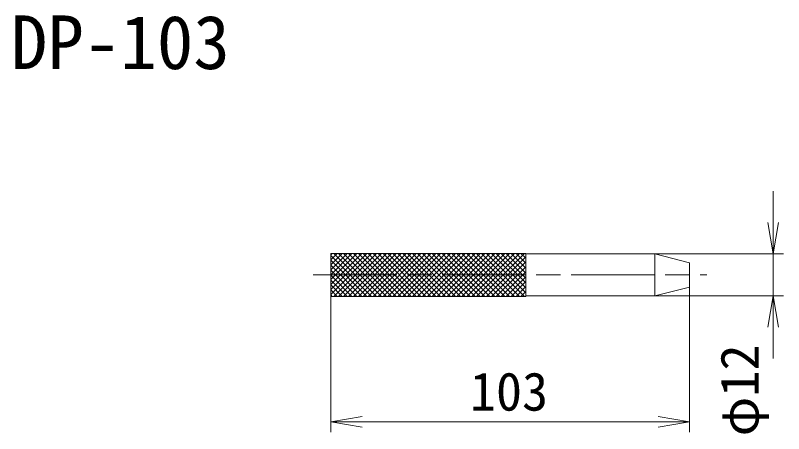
# Model space of a CAD drawing. Units: millimetres at full size, sheet at 1:2; details may follow other scales. Extents: x -630 to 630, y -446 to 446.
# Drawn here: x 270.4 to 491, y 161.8 to 281.7 of the extents above; entities that cross this region are included whole.
import ezdxf
from ezdxf.enums import TextEntityAlignment as Align

# ---------------------------------------------------------------- set-up
doc = ezdxf.new("R2010")
doc.units = ezdxf.units.MM
doc.header["$LTSCALE"] = 2
doc.linetypes.add('CHAIN', pattern=[18.5, 12, -1.5, 3.5, -1.5])
doc.layers.add('0-2_レイヤ0', color=2, linetype='Continuous', lineweight=25)
doc.styles.add('ＭＳ ゴシック', font='')
doc.styles.get('ＭＳ ゴシック').set_extended_font_data('MS Gothic')

msp = doc.modelspace()

# ---------------------------------------------------------------- linework, layer by layer
at = {"layer": '0-2_レイヤ0', "color": 4, "lineweight": 13}
for p, q in [((487.961, 213.287), (486.461, 222.287)), ((487.961, 213.287), (489.461, 222.287)), ((360.961, 201.684), (372.714, 213.437)), ((360.961, 203.099), (371.3, 213.437)), ((360.961, 204.513), (369.886, 213.437)), ((360.961, 205.927), (368.471, 213.437)), ((360.961, 207.341), (367.057, 213.437)), ((360.961, 208.756), (365.643, 213.437)), ((360.961, 210.17), (364.229, 213.437)), ((360.961, 211.584), (362.815, 213.437)), ((360.961, 212.998), (361.4, 213.437)), ((360.961, 212.89), (372.714, 201.137)), ((361.828, 213.437), (374.128, 201.137)), ((361.828, 201.137), (374.128, 213.437)), ((363.242, 213.437), (375.542, 201.137)), ((363.242, 201.137), (375.542, 213.437)), ((364.657, 213.437), (376.957, 201.137)), ((364.657, 201.137), (376.957, 213.437)), ((366.071, 213.437), (378.371, 201.137)), ((366.071, 201.137), (378.371, 213.437)), ((367.485, 213.437), (379.785, 201.137)), ((367.485, 201.137), (379.785, 213.437)), ((368.899, 213.437), (381.199, 201.137)), ((368.899, 201.137), (381.199, 213.437)), ((370.314, 213.437), (382.614, 201.137)), ((370.314, 201.137), (382.614, 213.437)), ((371.728, 213.437), (384.028, 201.137)), ((371.728, 201.137), (384.028, 213.437)), ((373.142, 213.437), (385.442, 201.137)), ((373.142, 201.137), (385.442, 213.437)), ((374.556, 213.437), (386.856, 201.137)), ((374.556, 201.137), (386.856, 213.437)), ((375.97, 213.437), (388.27, 201.137)), ((375.97, 201.137), (388.27, 213.437)), ((377.385, 213.437), (389.685, 201.137)), ((377.385, 201.137), (389.685, 213.437)), ((378.799, 213.437), (391.099, 201.137)), ((378.799, 201.137), (391.099, 213.437)), ((380.213, 213.437), (392.513, 201.137)), ((380.213, 201.137), (392.513, 213.437)), ((381.627, 213.437), (393.927, 201.137)), ((381.627, 201.137), (393.927, 213.437)), ((383.041, 213.437), (395.341, 201.137)), ((383.041, 201.137), (395.341, 213.437)), ((384.456, 213.437), (396.756, 201.137)), ((384.456, 201.137), (396.756, 213.437)), ((385.87, 213.437), (398.17, 201.137)), ((385.87, 201.137), (398.17, 213.437)), ((387.284, 213.437), (399.584, 201.137)), ((387.284, 201.137), (399.584, 213.437)), ((388.698, 213.437), (400.998, 201.137)), ((388.698, 201.137), (400.998, 213.437)), ((390.113, 213.437), (402.413, 201.137)), ((390.113, 201.137), (402.413, 213.437)), ((391.527, 213.437), (403.827, 201.137)), ((391.527, 201.137), (403.827, 213.437)), ((392.941, 213.437), (405.241, 201.137)), ((392.941, 201.137), (405.241, 213.437)), ((394.355, 213.437), (406.655, 201.137)), ((394.355, 201.137), (406.655, 213.437)), ((395.769, 213.437), (408.069, 201.137)), ((395.769, 201.137), (408.069, 213.437)), ((397.184, 213.437), (409.484, 201.137)), ((397.184, 201.137), (409.484, 213.437)), ((398.598, 213.437), (410.898, 201.137)), ((398.598, 201.137), (410.898, 213.437)), ((400.012, 213.437), (412.312, 201.137)), ((400.012, 201.137), (412.312, 213.437)), ((401.426, 213.437), (413.726, 201.137)), ((401.426, 201.137), (413.726, 213.437)), ((402.84, 213.437), (415.14, 201.137)), ((402.84, 201.137), (415.14, 213.437)), ((404.255, 213.437), (416.555, 201.137)), ((404.255, 201.137), (416.555, 213.437)), ((405.669, 213.437), (416.961, 202.145)), ((405.669, 201.137), (416.961, 212.43)), ((407.083, 213.437), (416.961, 203.56)), ((408.497, 213.437), (416.961, 204.974)), ((409.912, 213.437), (416.961, 206.388)), ((411.326, 213.437), (416.961, 207.802)), ((412.74, 213.437), (416.961, 209.216)), ((414.154, 213.437), (416.961, 210.631)), ((415.568, 213.437), (416.961, 212.045)), ((453.961, 213.287), (490.961, 213.287)), ((360.961, 211.476), (371.3, 201.137)), ((360.961, 210.062), (369.886, 201.137)), ((407.083, 201.137), (416.961, 211.015)), ((408.497, 201.137), (416.961, 209.601)), ((360.961, 208.648), (368.471, 201.137)), ((409.912, 201.137), (416.961, 208.187)), ((360.961, 207.234), (367.057, 201.137)), ((360.961, 205.819), (365.643, 201.137)), ((411.326, 201.137), (416.961, 206.773)), ((412.74, 201.137), (416.961, 205.359)), ((360.961, 204.405), (364.229, 201.137)), ((360.961, 202.991), (362.815, 201.137)), ((414.154, 201.137), (416.961, 203.944)), ((463.961, 203.787), (463.961, 162.137)), ((360.961, 201.577), (361.4, 201.137)), ((360.961, 201.137), (360.961, 162.137)), ((415.568, 201.137), (416.961, 202.53)), ((453.961, 201.287), (490.961, 201.287)), ((487.961, 201.287), (486.461, 192.287)), ((487.961, 201.287), (489.461, 192.287)), ((360.961, 165.137), (369.961, 166.637)), ((463.961, 165.137), (454.961, 166.637)), ((360.961, 165.137), (369.961, 163.637)), ((360.961, 165.137), (463.961, 165.137)), ((463.961, 165.137), (454.961, 163.637))]:
    msp.add_line(p, q, dxfattribs=at)
at = {"layer": '0-2_レイヤ0', "lineweight": 18}
for p, q in [((360.961, 213.437), (360.961, 201.137)), ((416.961, 213.287), (453.961, 213.287)), ((360.961, 201.137), (416.961, 201.137)), ((416.961, 201.287), (453.961, 201.287))]:
    msp.add_line(p, q, dxfattribs=at)
at = {"layer": '0-2_レイヤ0', "color": 7, "lineweight": 13}
msp.add_line((453.961, 213.287), (453.961, 201.287), dxfattribs=at)
at = {"layer": '0-2_レイヤ0', "color": 4, "linetype": 'CHAIN', "lineweight": 18}
msp.add_line((355.961, 207.287), (468.961, 207.287), dxfattribs=at)
at = {"layer": '0-2_レイヤ0', "color": 4, "lineweight": 13}
msp.add_lwpolyline([(487.961, 231.287), (487.961, 213.287), (487.961, 201.287), (487.961, 183.287)], dxfattribs=at)
at = {"layer": '0-2_レイヤ0', "lineweight": 18}
for points in [[(360.961, 213.437), (416.961, 213.437), (416.961, 201.137)], [(453.961, 213.287), (463.961, 210.787), (463.961, 203.787), (453.961, 201.287)]]:
    msp.add_lwpolyline(points, dxfattribs=at)

# ---------------------------------------------------------------- texts
at = {"layer": '0-2_レイヤ0', "color": 7, "style": 'ＭＳ ゴシック'}
msp.add_text('DP-103', height=15.4, dxfattribs=at).set_placement((269.149, 261.698), align=Align.BOTTOM_LEFT)
at = {"layer": '0-2_レイヤ0', "color": 4, "style": 'ＭＳ ゴシック'}
msp.add_text('φ12', height=11, rotation=90, dxfattribs=at).set_placement((487.106, 160.988), align=Align.BOTTOM_LEFT)
msp.add_text('103', height=11, dxfattribs=at).set_placement((400.914, 165.055), align=Align.BOTTOM_LEFT)

doc.saveas('drawing.dxf')
